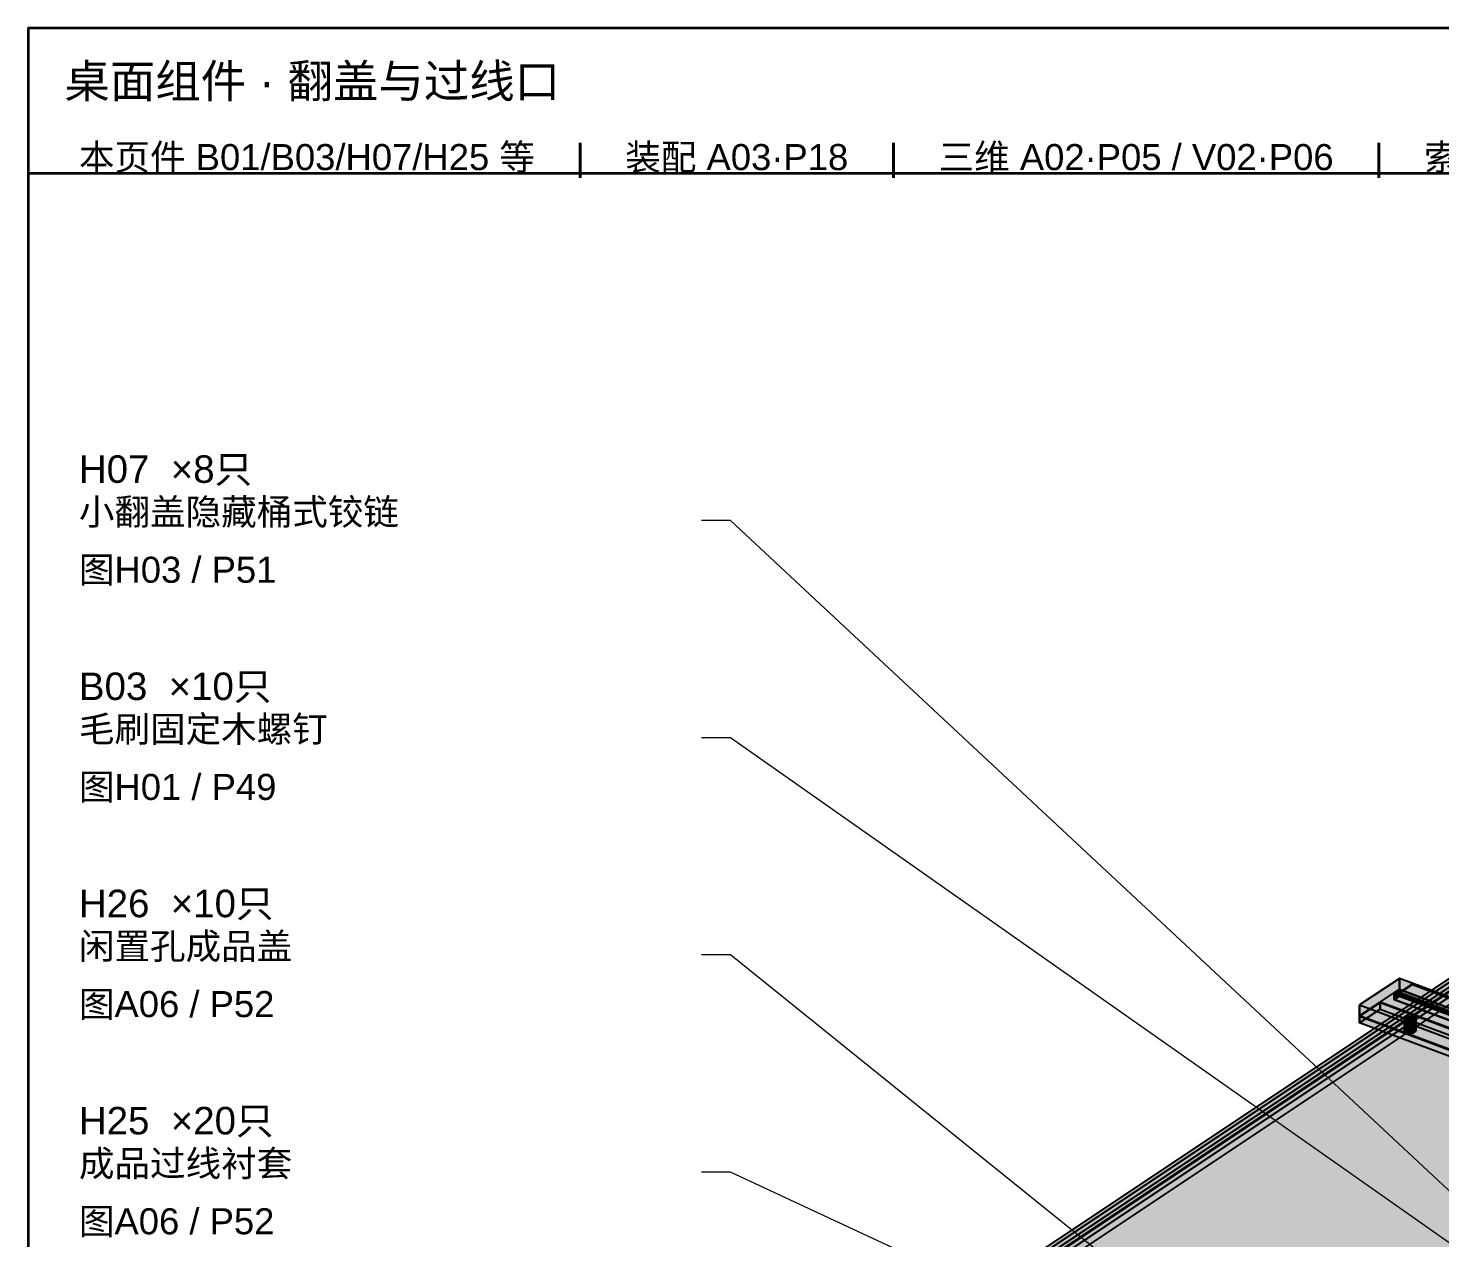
# Model space of a CAD drawing. Header units: millimetres. Extents: x 50 to 612415, y 2 to 4150.
# Drawn here: x 480050 to 481999, y 2479 to 4150 of the extents above; entities that cross this region are included whole.
import ezdxf

# ---------------------------------------------------------------- set-up
doc = ezdxf.new("R2010")
doc.units = ezdxf.units.MM
for name, color, linetype, lineweight in [('DIM', 7, 'Continuous', 13), ('FRAME', 7, 'Continuous', 35), ('HATCH', 8, 'Continuous', 9), ('NOTE', 7, 'Continuous', 18), ('OUTLINE', 7, 'Continuous', 25)]:
    doc.layers.add(name, color=color, linetype=linetype, lineweight=lineweight)
doc.styles.add('CN', font='Arial Unicode.ttf')

msp = doc.modelspace()

# ---------------------------------------------------------------- hatches: boundary and pattern name
at = {"layer": 'HATCH', "true_color": 0xccae87}
for points in [[(482234.913, 2986.051), (481124.709, 2245.916), (482300.386, 2729.218)], [(482234.913, 2980.573), (481124.709, 2240.437), (482300.386, 2723.739)], [(482300.386, 2723.739), (481124.709, 2240.437), (482234.913, 2980.573)], [(482234.913, 2973.725), (481124.709, 2233.589), (482300.386, 2716.891)], [(482300.386, 2716.891), (481124.709, 2233.589), (482234.913, 2973.725)], [(482237.443, 2970.037), (481127.24, 2229.901), (482300.386, 2714.152)], [(482300.386, 2714.152), (481127.24, 2229.901), (482237.443, 2970.037)], [(482238.076, 2969.115), (481127.872, 2228.979), (482300.386, 2713.467)], [(482300.386, 2713.467), (481127.872, 2228.979), (482238.076, 2969.115)], [(482241.239, 2964.505), (481131.035, 2224.369), (482300.386, 2710.043)], [(482300.386, 2710.043), (481131.035, 2224.369), (482241.239, 2964.505)], [(482300.386, 2704.565), (481136.096, 2216.993), (482246.299, 2957.128)], [(481943.603, 2837.566), (481888.567, 2800.875), (481951.953, 2783.827)], [(481943.603, 2837.566), (481957.161, 2785.369), (481959.225, 2785.38)], [(481943.603, 2837.566), (481959.225, 2785.38), (481961.225, 2785.124)], [(481943.603, 2837.566), (481955.173, 2785.091), (481957.161, 2785.369)], [(481943.603, 2837.566), (481961.225, 2785.124), (481963.024, 2784.618)], [(481943.603, 2837.566), (481953.397, 2784.565), (481955.173, 2785.091)], [(481943.603, 2837.566), (481963.024, 2784.618), (481964.499, 2783.896)], [(481943.603, 2837.566), (481951.953, 2783.827), (481953.397, 2784.565)], [(481943.603, 2837.566), (481964.499, 2783.896), (481965.551, 2783.008)], [(481943.603, 2837.566), (481965.551, 2783.008), (481966.107, 2782.014)], [(482320.629, 2696.181), (481943.603, 2837.566), (481966.107, 2782.014)], [(481951.953, 2768.761), (481888.567, 2785.81), (481943.603, 2822.5)], [(481959.225, 2770.314), (481957.161, 2770.303), (481943.603, 2822.5)], [(481961.225, 2770.058), (481959.225, 2770.314), (481943.603, 2822.5)], [(481957.161, 2770.303), (481955.173, 2770.025), (481943.603, 2822.5)], [(481963.024, 2769.552), (481961.225, 2770.058), (481943.603, 2822.5)], [(481955.173, 2770.025), (481953.397, 2769.499), (481943.603, 2822.5)], [(481964.499, 2768.83), (481963.024, 2769.552), (481943.603, 2822.5)], [(481953.397, 2769.499), (481951.953, 2768.761), (481943.603, 2822.5)], [(481965.551, 2767.942), (481964.499, 2768.83), (481943.603, 2822.5)], [(481966.107, 2766.948), (481965.551, 2767.942), (481943.603, 2822.5)], [(481966.107, 2766.948), (481943.603, 2822.5), (482320.629, 2681.115)], [(481917.034, 2804.787), (481888.567, 2785.81), (481951.953, 2768.761)], [(481951.953, 2768.076), (481888.567, 2785.125), (481917.034, 2804.103)], [(481888.567, 2785.125), (482294.06, 2662.718), (481917.034, 2804.103)], [(481950.941, 2782.927), (481951.953, 2783.827), (481888.567, 2800.875)], [(481950.428, 2781.928), (481950.941, 2782.927), (481888.567, 2800.875)], [(481950.451, 2780.896), (481950.428, 2781.928), (481888.567, 2800.875)], [(481951.007, 2779.902), (481950.451, 2780.896), (481888.567, 2800.875)], [(481888.567, 2800.875), (481952.059, 2779.013), (481951.007, 2779.902)], [(481888.567, 2800.875), (481953.535, 2778.292), (481952.059, 2779.013)], [(481888.567, 2800.875), (482201.515, 2685.961), (481953.535, 2778.292)], [(481888.567, 2800.875), (482202.566, 2685.073), (482201.515, 2685.961)], [(481888.567, 2800.875), (482204.042, 2684.351), (482202.566, 2685.073)], [(481888.567, 2800.875), (482265.593, 2659.49), (482204.042, 2684.351)], [(481917.034, 2795.2), (482294.06, 2653.815), (481888.567, 2776.222)], [(481917.034, 2804.787), (481957.161, 2770.303), (481959.225, 2770.314)], [(481917.034, 2804.787), (481959.225, 2770.314), (481961.225, 2770.058)], [(481917.034, 2804.787), (481955.173, 2770.025), (481957.161, 2770.303)], [(481917.034, 2804.787), (481961.225, 2770.058), (481963.024, 2769.552)], [(481917.034, 2804.787), (481953.397, 2769.499), (481955.173, 2770.025)], [(481917.034, 2804.787), (481963.024, 2769.552), (481964.499, 2768.83)], [(481917.034, 2804.787), (481951.953, 2768.761), (481953.397, 2769.499)], [(482294.06, 2663.403), (481917.034, 2804.787), (481964.499, 2768.83)], [(481959.225, 2769.629), (481957.161, 2769.618), (481917.034, 2804.103)], [(481961.225, 2769.373), (481959.225, 2769.629), (481917.034, 2804.103)], [(481957.161, 2769.618), (481955.173, 2769.34), (481917.034, 2804.103)], [(481963.024, 2768.867), (481961.225, 2769.373), (481917.034, 2804.103)], [(481955.173, 2769.34), (481953.397, 2768.814), (481917.034, 2804.103)], [(481964.499, 2768.145), (481963.024, 2768.867), (481917.034, 2804.103)], [(481953.397, 2768.814), (481951.953, 2768.076), (481917.034, 2804.103)], [(481964.499, 2768.145), (481917.034, 2804.103), (482294.06, 2662.718)], [(481888.567, 2785.81), (481951.953, 2768.761), (481950.941, 2767.862)], [(481950.941, 2767.862), (481951.953, 2768.761), (481888.567, 2785.81)], [(481950.428, 2766.862), (481950.941, 2767.862), (481888.567, 2785.81)], [(481888.567, 2785.81), (481950.941, 2767.862), (481950.428, 2766.862)], [(481888.567, 2785.81), (481950.428, 2766.862), (481950.451, 2765.83)], [(481950.451, 2765.83), (481950.428, 2766.862), (481888.567, 2785.81)], [(481951.007, 2764.836), (481950.451, 2765.83), (481888.567, 2785.81)], [(481888.567, 2785.81), (481950.451, 2765.83), (481951.007, 2764.836)], [(481888.567, 2785.81), (481952.059, 2763.948), (481951.007, 2764.836)], [(481951.007, 2764.836), (481952.059, 2763.948), (481888.567, 2785.81)], [(481888.567, 2785.81), (481953.535, 2763.226), (481952.059, 2763.948)], [(481952.059, 2763.948), (481953.535, 2763.226), (481888.567, 2785.81)], [(481888.567, 2785.81), (482201.515, 2670.896), (481953.535, 2763.226)], [(481953.535, 2763.226), (482201.515, 2670.896), (481888.567, 2785.81)], [(481888.567, 2785.81), (482202.566, 2670.007), (482201.515, 2670.896)], [(482201.515, 2670.896), (482202.566, 2670.007), (481888.567, 2785.81)], [(481888.567, 2785.81), (482204.042, 2669.286), (482202.566, 2670.007)], [(482202.566, 2670.007), (482204.042, 2669.286), (481888.567, 2785.81)], [(481888.567, 2785.81), (482265.593, 2644.425), (482204.042, 2669.286)], [(482204.042, 2669.286), (482265.593, 2644.425), (481888.567, 2785.81)], [(481888.567, 2785.125), (481951.953, 2768.076), (481950.941, 2767.177)], [(481888.567, 2785.125), (481950.941, 2767.177), (481950.428, 2766.177)], [(481888.567, 2785.125), (481950.428, 2766.177), (481950.451, 2765.145)], [(481888.567, 2785.125), (481950.451, 2765.145), (481951.007, 2764.151)], [(481951.007, 2764.151), (481952.059, 2763.263), (481888.567, 2785.125)], [(481952.059, 2763.263), (481953.535, 2762.541), (481888.567, 2785.125)], [(481953.535, 2762.541), (482201.515, 2670.211), (481888.567, 2785.125)], [(482201.515, 2670.211), (482202.566, 2669.323), (481888.567, 2785.125)], [(482202.566, 2669.323), (482204.042, 2668.601), (481888.567, 2785.125)], [(482204.042, 2668.601), (482265.593, 2643.74), (481888.567, 2785.125)], [(481888.567, 2785.125), (482265.593, 2643.74), (482294.06, 2662.718)], [(482294.06, 2653.815), (482265.593, 2634.837), (481888.567, 2776.222)], [(482201.448, 2688.987), (481955.334, 2777.785), (481953.535, 2778.292)], [(482200.936, 2687.987), (482201.448, 2688.987), (481953.535, 2778.292)], [(482200.959, 2686.955), (482200.936, 2687.987), (481953.535, 2778.292)], [(482201.515, 2685.961), (482200.959, 2686.955), (481953.535, 2778.292)], [(482201.448, 2688.987), (481957.333, 2777.529), (481955.334, 2777.785)], [(482201.448, 2688.987), (481959.397, 2777.541), (481957.333, 2777.529)], [(482201.448, 2688.987), (481961.385, 2777.819), (481959.397, 2777.541)], [(482201.448, 2688.987), (481963.162, 2778.345), (481961.385, 2777.819)], [(482201.448, 2688.987), (481964.605, 2779.082), (481963.162, 2778.345)], [(482294.06, 2663.403), (481964.499, 2768.83), (481965.551, 2767.942)], [(481965.551, 2767.257), (481964.499, 2768.145), (482294.06, 2662.718)], [(481965.617, 2779.982), (481964.605, 2779.082), (482213.531, 2690.677)], [(481964.605, 2779.082), (482207.668, 2691.428), (482209.732, 2691.44)], [(481964.605, 2779.082), (482209.732, 2691.44), (482211.732, 2691.184)], [(481964.605, 2779.082), (482205.68, 2691.15), (482207.668, 2691.428)], [(481964.605, 2779.082), (482211.732, 2691.184), (482213.531, 2690.677)], [(481964.605, 2779.082), (482203.904, 2690.624), (482205.68, 2691.15)], [(481964.605, 2779.082), (482202.461, 2689.887), (482203.904, 2690.624)], [(482201.448, 2688.987), (482202.461, 2689.887), (481964.605, 2779.082)], [(482320.629, 2696.181), (481966.13, 2780.982), (481965.617, 2779.982)], [(482320.629, 2696.181), (481965.617, 2779.982), (482213.531, 2690.677)], [(482320.629, 2696.181), (481966.107, 2782.014), (481966.13, 2780.982)], [(481953.535, 2763.226), (481955.334, 2762.72), (482201.448, 2673.921)], [(482201.448, 2673.921), (481955.334, 2762.72), (481953.535, 2763.226)], [(482200.936, 2672.922), (482201.448, 2673.921), (481953.535, 2763.226)], [(481953.535, 2763.226), (482201.448, 2673.921), (482200.936, 2672.922)], [(481953.535, 2763.226), (482200.936, 2672.922), (482200.959, 2671.89)], [(482200.959, 2671.89), (482200.936, 2672.922), (481953.535, 2763.226)], [(482201.515, 2670.896), (482200.959, 2671.89), (481953.535, 2763.226)], [(481953.535, 2763.226), (482200.959, 2671.89), (482201.515, 2670.896)], [(481953.535, 2762.541), (481955.334, 2762.035), (482201.448, 2673.237)], [(481953.535, 2762.541), (482201.448, 2673.237), (482200.936, 2672.237)], [(481953.535, 2762.541), (482200.936, 2672.237), (482200.959, 2671.205)], [(481953.535, 2762.541), (482200.959, 2671.205), (482201.515, 2670.211)], [(482201.448, 2673.921), (481957.333, 2762.464), (481955.334, 2762.72)], [(481955.334, 2762.72), (481957.333, 2762.464), (482201.448, 2673.921)], [(481955.334, 2762.035), (481957.333, 2761.779), (482201.448, 2673.237)], [(482201.448, 2673.921), (481959.397, 2762.475), (481957.333, 2762.464)], [(481957.333, 2762.464), (481959.397, 2762.475), (482201.448, 2673.921)], [(481957.333, 2761.779), (481959.397, 2761.79), (482201.448, 2673.237)], [(482201.448, 2673.921), (481961.385, 2762.753), (481959.397, 2762.475)], [(481959.397, 2762.475), (481961.385, 2762.753), (482201.448, 2673.921)], [(481959.397, 2761.79), (481961.385, 2762.068), (482201.448, 2673.237)], [(481961.385, 2762.753), (481963.162, 2763.279), (482201.448, 2673.921)], [(482201.448, 2673.921), (481963.162, 2763.279), (481961.385, 2762.753)], [(481961.385, 2762.068), (481963.162, 2762.594), (482201.448, 2673.237)], [(482201.448, 2673.921), (481964.605, 2764.017), (481963.162, 2763.279)], [(481963.162, 2763.279), (481964.605, 2764.017), (482201.448, 2673.921)], [(481963.162, 2762.594), (481964.605, 2763.332), (482201.448, 2673.237)], [(481965.617, 2764.916), (481964.605, 2764.017), (482213.531, 2675.612)], [(482213.531, 2675.612), (481964.605, 2764.017), (481965.617, 2764.916)], [(482213.531, 2674.927), (481964.605, 2763.332), (481965.617, 2764.231)], [(481964.605, 2764.017), (482207.668, 2676.363), (482209.732, 2676.374)], [(482209.732, 2676.374), (482207.668, 2676.363), (481964.605, 2764.017)], [(482211.732, 2676.118), (482209.732, 2676.374), (481964.605, 2764.017)], [(481964.605, 2764.017), (482209.732, 2676.374), (482211.732, 2676.118)], [(481964.605, 2764.017), (482205.68, 2676.085), (482207.668, 2676.363)], [(482207.668, 2676.363), (482205.68, 2676.085), (481964.605, 2764.017)], [(482213.531, 2675.612), (482211.732, 2676.118), (481964.605, 2764.017)], [(481964.605, 2764.017), (482211.732, 2676.118), (482213.531, 2675.612)], [(481964.605, 2764.017), (482203.904, 2675.559), (482205.68, 2676.085)], [(482205.68, 2676.085), (482203.904, 2675.559), (481964.605, 2764.017)], [(481964.605, 2764.017), (482202.461, 2674.821), (482203.904, 2675.559)], [(482203.904, 2675.559), (482202.461, 2674.821), (481964.605, 2764.017)], [(482201.448, 2673.921), (482202.461, 2674.821), (481964.605, 2764.017)], [(481964.605, 2764.017), (482202.461, 2674.821), (482201.448, 2673.921)], [(482209.732, 2675.689), (482207.668, 2675.678), (481964.605, 2763.332)], [(482211.732, 2675.433), (482209.732, 2675.689), (481964.605, 2763.332)], [(482207.668, 2675.678), (482205.68, 2675.4), (481964.605, 2763.332)], [(482213.531, 2674.927), (482211.732, 2675.433), (481964.605, 2763.332)], [(482205.68, 2675.4), (482203.904, 2674.874), (481964.605, 2763.332)], [(482203.904, 2674.874), (482202.461, 2674.136), (481964.605, 2763.332)], [(481964.605, 2763.332), (482202.461, 2674.136), (482201.448, 2673.237)], [(482294.06, 2663.403), (481965.551, 2767.942), (481966.107, 2766.948)], [(481966.107, 2766.263), (481965.551, 2767.257), (482294.06, 2662.718)], [(481965.617, 2764.916), (481966.13, 2765.916), (482320.629, 2681.115)], [(482294.06, 2663.403), (481966.13, 2765.916), (481965.617, 2764.916)], [(481965.617, 2764.231), (481966.13, 2765.231), (482294.06, 2662.718)], [(482213.531, 2675.612), (481965.617, 2764.916), (482320.629, 2681.115)], [(482294.06, 2663.403), (481965.617, 2764.916), (482213.531, 2675.612)], [(482213.531, 2674.927), (481965.617, 2764.231), (482294.06, 2662.718)], [(481966.13, 2765.916), (481966.107, 2766.948), (482320.629, 2681.115)], [(482294.06, 2663.403), (481966.107, 2766.948), (481966.13, 2765.916)], [(481966.13, 2765.231), (481966.107, 2766.263), (482294.06, 2662.718)], [(482298.969, 2727.959), (482300.386, 2729.218), (481124.709, 2245.916)], [(482298.969, 2727.959), (481124.709, 2245.916), (482046.716, 2478.394)], [(482298.969, 2722.48), (482300.386, 2723.739), (481124.709, 2240.437)], [(481124.709, 2240.437), (482300.386, 2723.739), (482298.969, 2722.48)], [(482298.969, 2722.48), (481124.709, 2240.437), (482046.716, 2472.916)], [(482046.716, 2472.916), (481124.709, 2240.437), (482298.969, 2722.48)], [(482298.969, 2715.632), (482300.386, 2716.891), (481124.709, 2233.589)], [(481124.709, 2233.589), (482300.386, 2716.891), (482298.969, 2715.632)], [(482298.969, 2715.632), (481124.709, 2233.589), (482046.716, 2466.068)], [(482046.716, 2466.068), (481124.709, 2233.589), (482298.969, 2715.632)], [(482298.969, 2712.893), (482300.386, 2714.152), (481127.24, 2229.901)], [(481127.24, 2229.901), (482300.386, 2714.152), (482298.969, 2712.893)], [(482046.716, 2463.329), (481127.24, 2229.901), (482298.969, 2712.893)], [(482298.969, 2712.893), (481127.24, 2229.901), (482010.658, 2439.29)], [(482298.969, 2712.208), (482300.386, 2713.467), (481127.872, 2228.979)], [(481127.872, 2228.979), (482300.386, 2713.467), (482298.969, 2712.208)], [(482298.969, 2712.208), (481127.872, 2228.979), (482010.658, 2438.605)], [(482010.658, 2438.605), (481127.872, 2228.979), (482298.969, 2712.208)], [(482298.969, 2708.784), (482300.386, 2710.043), (481131.035, 2224.369)], [(481131.035, 2224.369), (482300.386, 2710.043), (482298.969, 2708.784)], [(482298.969, 2708.784), (481131.035, 2224.369), (482010.658, 2435.181)], [(482010.658, 2435.181), (481131.035, 2224.369), (482298.969, 2708.784)], [(481136.096, 2216.993), (482300.386, 2704.565), (482298.969, 2703.306)], [(482010.658, 2429.703), (481136.096, 2216.993), (482298.969, 2703.306)]]:
    msp.add_hatch(color=43, dxfattribs=at).paths.add_polyline_path(points)
at = {"layer": 'HATCH', "true_color": 0xbda27d}
for points in [[(481124.709, 2240.437), (482234.913, 2980.573), (482234.913, 2986.051), (481124.709, 2245.916)], [(481124.709, 2233.589), (482234.913, 2973.725), (482234.913, 2980.573), (481124.709, 2240.437)], [(481888.567, 2785.81), (481943.603, 2822.5), (481943.603, 2837.566), (481888.567, 2800.875)], [(481888.567, 2785.125), (481917.034, 2804.103), (481917.034, 2804.787), (481888.567, 2785.81)], [(481888.567, 2776.222), (481917.034, 2795.2), (481917.034, 2804.103), (481888.567, 2785.125)]]:
    msp.add_hatch(color=33, dxfattribs=at).paths.add_polyline_path(points)
at = {"layer": 'HATCH', "true_color": 0xcbad86}
for points in [[(481127.24, 2229.901), (482237.443, 2970.037), (482234.913, 2973.725), (481124.709, 2233.589)], [(481127.872, 2228.979), (482238.076, 2969.115), (482237.443, 2970.037), (481127.24, 2229.901)], [(481131.035, 2224.369), (482241.239, 2964.505), (482238.076, 2969.115), (481127.872, 2228.979)], [(481136.096, 2216.993), (482246.299, 2957.128), (482241.239, 2964.505), (481131.035, 2224.369)]]:
    msp.add_hatch(color=43, dxfattribs=at).paths.add_polyline_path(points)
at = {"layer": 'HATCH', "true_color": 0xc0a47f}
for points in [[(481943.603, 2822.5), (482320.629, 2681.115), (482320.629, 2696.181), (481943.603, 2837.566)], [(482265.593, 2644.425), (481888.567, 2785.81), (481888.567, 2800.875), (482265.593, 2659.49)], [(481917.034, 2804.103), (482294.06, 2662.718), (482294.06, 2663.403), (481917.034, 2804.787)], [(481917.034, 2795.2), (482294.06, 2653.815), (482294.06, 2662.718), (481917.034, 2804.103)], [(482265.593, 2643.74), (481888.567, 2785.125), (481888.567, 2785.81), (482265.593, 2644.425)], [(482265.593, 2634.837), (481888.567, 2776.222), (481888.567, 2785.125), (482265.593, 2643.74)]]:
    msp.add_hatch(color=33, dxfattribs=at).paths.add_polyline_path(points)
at = {"layer": 'HATCH', "true_color": 0xaaafb2}
for points in [[(481961.632, 2829.041), (481943.603, 2817.022), (481943.603, 2817.98), (481961.632, 2830)], [(481943.603, 2812.913), (481936.486, 2808.168), (481936.486, 2817.345), (481943.603, 2822.089)]]:
    msp.add_hatch(color=253, dxfattribs=at).paths.add_polyline_path(points)
at = {"layer": 'HATCH', "true_color": 0xb7bcc0}
for points in [[(481961.632, 2830), (481943.603, 2817.98), (482320.629, 2676.596)], [(482320.629, 2675.637), (481943.603, 2817.022), (481961.632, 2829.041)], [(481961.632, 2830), (482320.629, 2676.596), (482338.658, 2688.615)], [(482338.658, 2687.656), (482320.629, 2675.637), (481961.632, 2829.041)], [(481943.603, 2822.089), (481936.486, 2817.345), (482313.513, 2675.96)], [(482313.513, 2666.784), (481936.486, 2808.168), (481943.603, 2812.913)], [(481943.603, 2822.089), (482313.513, 2675.96), (482320.629, 2680.704)], [(482320.629, 2671.528), (482313.513, 2666.784), (481943.603, 2812.913)]]:
    msp.add_hatch(color=9, dxfattribs=at).paths.add_polyline_path(points)
at = {"layer": 'HATCH', "true_color": 0xacb1b5}
for points in [[(482338.658, 2687.656), (481961.632, 2829.041), (481961.632, 2830), (482338.658, 2688.615)], [(481936.486, 2808.168), (482313.513, 2666.784), (482313.513, 2675.96), (481936.486, 2817.345)], [(482320.629, 2671.528), (481943.603, 2812.913), (481943.603, 2822.089), (482320.629, 2680.704)], [(481943.603, 2817.022), (482320.629, 2675.637), (482320.629, 2676.596), (481943.603, 2817.98)]]:
    msp.add_hatch(color=253, dxfattribs=at).paths.add_polyline_path(points)
at = {"layer": 'HATCH', "true_color": 0xb99e7a}
for points in [[(481950.941, 2767.862), (481950.428, 2766.862), (481950.428, 2781.928), (481950.941, 2782.927)], [(481950.451, 2765.83), (481951.007, 2764.836), (481951.007, 2779.902), (481950.451, 2780.896)], [(481966.107, 2766.948), (481965.551, 2767.942), (481965.551, 2783.008), (481966.107, 2782.014)], [(481965.617, 2764.916), (481966.13, 2765.916), (481966.13, 2780.982), (481965.617, 2779.982)], [(481950.941, 2767.177), (481950.428, 2766.177), (481950.428, 2766.862), (481950.941, 2767.862)], [(481950.451, 2765.145), (481951.007, 2764.151), (481951.007, 2764.836), (481950.451, 2765.83)], [(481966.107, 2766.263), (481965.551, 2767.257), (481965.551, 2767.942), (481966.107, 2766.948)], [(481965.617, 2764.231), (481966.13, 2765.231), (481966.13, 2765.916), (481965.617, 2764.916)]]:
    msp.add_hatch(color=33, dxfattribs=at).paths.add_polyline_path(points)
at = {"layer": 'HATCH', "true_color": 0xb69b78}
for points in [[(481950.428, 2766.862), (481950.451, 2765.83), (481950.451, 2780.896), (481950.428, 2781.928)], [(481966.13, 2765.916), (481966.107, 2766.948), (481966.107, 2782.014), (481966.13, 2780.982)], [(481950.428, 2766.177), (481950.451, 2765.145), (481950.451, 2765.83), (481950.428, 2766.862)], [(481966.13, 2765.231), (481966.107, 2766.263), (481966.107, 2766.948), (481966.13, 2765.916)]]:
    msp.add_hatch(color=33, dxfattribs=at).paths.add_polyline_path(points)
at = {"layer": 'HATCH', "true_color": 0xbca07c}
for points in [[(481951.953, 2768.761), (481950.941, 2767.862), (481950.941, 2782.927), (481951.953, 2783.827)], [(481951.953, 2768.076), (481950.941, 2767.177), (481950.941, 2767.862), (481951.953, 2768.761)], [(481964.605, 2764.017), (481965.617, 2764.916), (481965.617, 2779.982), (481964.605, 2779.082)], [(481964.605, 2763.332), (481965.617, 2764.231), (481965.617, 2764.916), (481964.605, 2764.017)]]:
    msp.add_hatch(color=33, dxfattribs=at).paths.add_polyline_path(points)
at = {"layer": 'HATCH', "true_color": 0xbca17d}
for points in [[(481951.007, 2764.836), (481952.059, 2763.948), (481952.059, 2779.013), (481951.007, 2779.902)], [(481965.551, 2767.942), (481964.499, 2768.83), (481964.499, 2783.896), (481965.551, 2783.008)], [(481965.551, 2767.257), (481964.499, 2768.145), (481964.499, 2768.83), (481965.551, 2767.942)], [(481951.007, 2764.151), (481952.059, 2763.263), (481952.059, 2763.948), (481951.007, 2764.836)]]:
    msp.add_hatch(color=33, dxfattribs=at).paths.add_polyline_path(points)
at = {"layer": 'HATCH', "true_color": 0xbea37e}
for points in [[(481953.397, 2769.499), (481951.953, 2768.761), (481951.953, 2783.827), (481953.397, 2784.565)], [(481953.397, 2768.814), (481951.953, 2768.076), (481951.953, 2768.761), (481953.397, 2769.499)], [(481963.162, 2763.279), (481964.605, 2764.017), (481964.605, 2779.082), (481963.162, 2778.345)], [(481963.162, 2762.594), (481964.605, 2763.332), (481964.605, 2764.017), (481963.162, 2763.279)]]:
    msp.add_hatch(color=33, dxfattribs=at).paths.add_polyline_path(points)
at = {"layer": 'HATCH', "true_color": 0xbfa37e}
for points in [[(481952.059, 2763.948), (481953.535, 2763.226), (481953.535, 2778.292), (481952.059, 2779.013)], [(481964.499, 2768.83), (481963.024, 2769.552), (481963.024, 2784.618), (481964.499, 2783.896)], [(481964.499, 2768.145), (481963.024, 2768.867), (481963.024, 2769.552), (481964.499, 2768.83)], [(481952.059, 2763.263), (481953.535, 2762.541), (481953.535, 2763.226), (481952.059, 2763.948)]]:
    msp.add_hatch(color=33, dxfattribs=at).paths.add_polyline_path(points)
at = {"layer": 'HATCH', "true_color": 0xc0a480}
for points in [[(481955.173, 2770.025), (481953.397, 2769.499), (481953.397, 2784.565), (481955.173, 2785.091)], [(481955.173, 2769.34), (481953.397, 2768.814), (481953.397, 2769.499), (481955.173, 2770.025)], [(481961.385, 2762.753), (481963.162, 2763.279), (481963.162, 2778.345), (481961.385, 2777.819)], [(481961.385, 2762.068), (481963.162, 2762.594), (481963.162, 2763.279), (481961.385, 2762.753)]]:
    msp.add_hatch(color=33, dxfattribs=at).paths.add_polyline_path(points)
at = {"layer": 'HATCH', "true_color": 0xc1a580}
for points in [[(481953.535, 2763.226), (481955.334, 2762.72), (481955.334, 2777.785), (481953.535, 2778.292)], [(481963.024, 2769.552), (481961.225, 2770.058), (481961.225, 2785.124), (481963.024, 2784.618)], [(481963.024, 2768.867), (481961.225, 2769.373), (481961.225, 2770.058), (481963.024, 2769.552)], [(481953.535, 2762.541), (481955.334, 2762.035), (481955.334, 2762.72), (481953.535, 2763.226)]]:
    msp.add_hatch(color=33, dxfattribs=at).paths.add_polyline_path(points)
at = {"layer": 'HATCH', "true_color": 0xc2a680}
for points in [[(481957.161, 2770.303), (481955.173, 2770.025), (481955.173, 2785.091), (481957.161, 2785.369)], [(481957.161, 2769.618), (481955.173, 2769.34), (481955.173, 2770.025), (481957.161, 2770.303)], [(481955.334, 2762.72), (481957.333, 2762.464), (481957.333, 2777.529), (481955.334, 2777.785)], [(481961.225, 2770.058), (481959.225, 2770.314), (481959.225, 2785.38), (481961.225, 2785.124)], [(481961.225, 2769.373), (481959.225, 2769.629), (481959.225, 2770.314), (481961.225, 2770.058)], [(481959.397, 2762.475), (481961.385, 2762.753), (481961.385, 2777.819), (481959.397, 2777.541)], [(481955.334, 2762.035), (481957.333, 2761.779), (481957.333, 2762.464), (481955.334, 2762.72)], [(481959.397, 2761.79), (481961.385, 2762.068), (481961.385, 2762.753), (481959.397, 2762.475)]]:
    msp.add_hatch(color=43, dxfattribs=at).paths.add_polyline_path(points)
at = {"layer": 'HATCH', "true_color": 0xc2a681}
for points in [[(481959.225, 2770.314), (481957.161, 2770.303), (481957.161, 2785.369), (481959.225, 2785.38)], [(481959.225, 2769.629), (481957.161, 2769.618), (481957.161, 2770.303), (481959.225, 2770.314)], [(481957.333, 2762.464), (481959.397, 2762.475), (481959.397, 2777.541), (481957.333, 2777.529)], [(481957.333, 2761.779), (481959.397, 2761.79), (481959.397, 2762.475), (481957.333, 2762.464)]]:
    msp.add_hatch(color=43, dxfattribs=at).paths.add_polyline_path(points)

# ---------------------------------------------------------------- linework, layer by layer
at = {"layer": 'DIM'}
for points in [[(482017.3, 2539.4), (481020, 3470), (480980, 3470)], [(482058.735, 2439.505), (481020, 3170), (480980, 3170)], [(481645.018, 2365.805), (481020, 2870), (480980, 2870)], [(481645.018, 2278.287), (481020, 2570), (480980, 2570)]]:
    msp.add_lwpolyline(points, dxfattribs=at)
at = {"layer": 'FRAME'}
msp.add_line((480050, 3950), (485890, 3950), dxfattribs=at)
msp.add_lwpolyline([(480050, 50), (485890, 50), (485890, 4150), (480050, 4150)], close=True, dxfattribs=at)
at = {"layer": 'OUTLINE', "color": 139, "true_color": 0x42544a}
for p, q in [((482234.913, 2986.051), (481124.709, 2245.916)), ((482234.913, 2986.051), (481124.709, 2245.916)), ((482234.913, 2980.573), (481124.709, 2240.437)), ((481124.709, 2240.437), (482234.913, 2980.573)), ((482234.913, 2980.573), (481124.709, 2240.437)), ((481124.709, 2240.437), (482234.913, 2980.573)), ((482234.913, 2973.725), (481124.709, 2233.589)), ((481124.709, 2233.589), (482234.913, 2973.725)), ((482234.913, 2973.725), (481124.709, 2233.589)), ((481124.709, 2233.589), (482234.913, 2973.725)), ((482237.443, 2970.037), (481127.24, 2229.901)), ((481127.24, 2229.901), (482237.443, 2970.037)), ((481127.24, 2229.901), (482237.443, 2970.037)), ((482237.443, 2970.037), (481127.24, 2229.901)), ((482238.076, 2969.115), (481127.872, 2228.979)), ((481127.872, 2228.979), (482238.076, 2969.115)), ((481127.872, 2228.979), (482238.076, 2969.115)), ((482238.076, 2969.115), (481127.872, 2228.979)), ((482241.239, 2964.505), (481131.035, 2224.369)), ((481131.035, 2224.369), (482241.239, 2964.505)), ((481131.035, 2224.369), (482241.239, 2964.505)), ((482241.239, 2964.505), (481131.035, 2224.369)), ((481136.096, 2216.993), (482246.299, 2957.128)), ((481136.096, 2216.993), (482246.299, 2957.128)), ((481943.603, 2837.566), (481888.567, 2800.875)), ((481943.603, 2837.566), (481888.567, 2800.875)), ((481943.603, 2822.5), (481943.603, 2837.566)), ((482320.629, 2696.181), (481943.603, 2837.566)), ((482320.629, 2696.181), (481943.603, 2837.566)), ((481943.603, 2837.566), (481943.603, 2822.5)), ((481943.603, 2817.98), (481961.632, 2830)), ((481961.632, 2830), (481943.603, 2817.98)), ((481961.632, 2829.041), (481943.603, 2817.022)), ((481943.603, 2817.022), (481961.632, 2829.041)), ((481961.632, 2830), (481961.632, 2829.041)), ((481961.632, 2829.041), (481961.632, 2830)), ((481961.632, 2830), (482338.658, 2688.615)), ((482338.658, 2688.615), (481961.632, 2830)), ((482338.658, 2687.656), (481961.632, 2829.041)), ((481961.632, 2829.041), (482338.658, 2687.656)), ((481888.567, 2785.81), (481943.603, 2822.5)), ((481888.567, 2785.81), (481943.603, 2822.5)), ((481936.486, 2817.345), (481943.603, 2822.089)), ((481943.603, 2822.089), (481936.486, 2817.345)), ((481936.486, 2808.168), (481936.486, 2817.345)), ((481936.486, 2817.345), (482313.513, 2675.96)), ((482313.513, 2675.96), (481936.486, 2817.345)), ((481936.486, 2817.345), (481936.486, 2808.168)), ((481943.603, 2812.913), (481936.486, 2808.168)), ((481936.486, 2808.168), (481943.603, 2812.913)), ((482313.513, 2666.784), (481936.486, 2808.168)), ((481936.486, 2808.168), (482313.513, 2666.784)), ((481943.603, 2822.5), (482320.629, 2681.115)), ((481943.603, 2822.5), (482320.629, 2681.115)), ((481943.603, 2822.089), (481943.603, 2812.913)), ((481943.603, 2812.913), (481943.603, 2822.089)), ((481943.603, 2822.089), (482320.629, 2680.704)), ((482320.629, 2680.704), (481943.603, 2822.089)), ((481943.603, 2817.022), (481943.603, 2817.98)), ((481943.603, 2817.98), (482320.629, 2676.596)), ((482320.629, 2676.596), (481943.603, 2817.98)), ((481943.603, 2817.98), (481943.603, 2817.022)), ((482320.629, 2675.637), (481943.603, 2817.022)), ((481943.603, 2817.022), (482320.629, 2675.637)), ((482320.629, 2671.528), (481943.603, 2812.913)), ((481943.603, 2812.913), (482320.629, 2671.528)), ((481917.034, 2804.787), (481888.567, 2785.81)), ((481917.034, 2804.787), (481888.567, 2785.81)), ((481917.034, 2804.103), (481888.567, 2785.125)), ((481888.567, 2785.125), (481917.034, 2804.103)), ((481888.567, 2785.125), (481917.034, 2804.103)), ((481917.034, 2804.103), (481888.567, 2785.125)), ((481888.567, 2800.875), (481888.567, 2785.81)), ((481888.567, 2785.81), (481888.567, 2800.875)), ((481888.567, 2800.875), (482265.593, 2659.49)), ((481888.567, 2800.875), (482265.593, 2659.49)), ((481888.567, 2776.222), (481917.034, 2795.2)), ((481888.567, 2776.222), (481917.034, 2795.2)), ((481917.034, 2804.103), (481917.034, 2804.787)), ((482294.06, 2663.403), (481917.034, 2804.787)), ((482294.06, 2663.403), (481917.034, 2804.787)), ((481917.034, 2804.787), (481917.034, 2804.103)), ((481917.034, 2795.2), (481917.034, 2804.103)), ((482294.06, 2662.718), (481917.034, 2804.103)), ((481917.034, 2804.103), (482294.06, 2662.718)), ((482294.06, 2662.718), (481917.034, 2804.103)), ((481917.034, 2804.103), (481917.034, 2795.2)), ((481917.034, 2804.103), (482294.06, 2662.718)), ((481917.034, 2795.2), (482294.06, 2653.815)), ((481917.034, 2795.2), (482294.06, 2653.815)), ((481888.567, 2785.81), (481888.567, 2785.125)), ((481888.567, 2785.125), (481888.567, 2785.81)), ((481888.567, 2785.81), (482265.593, 2644.425)), ((482265.593, 2644.425), (481888.567, 2785.81)), ((481888.567, 2785.81), (482265.593, 2644.425)), ((482265.593, 2644.425), (481888.567, 2785.81)), ((481888.567, 2785.125), (481888.567, 2776.222)), ((481888.567, 2776.222), (481888.567, 2785.125)), ((481888.567, 2785.125), (482265.593, 2643.74)), ((482265.593, 2643.74), (481888.567, 2785.125)), ((482265.593, 2643.74), (481888.567, 2785.125)), ((481888.567, 2785.125), (482265.593, 2643.74)), ((482265.593, 2634.837), (481888.567, 2776.222)), ((482265.593, 2634.837), (481888.567, 2776.222)), ((481950.428, 2781.928), (481950.941, 2782.927)), ((481950.428, 2781.928), (481950.941, 2782.927)), ((481950.451, 2780.896), (481950.428, 2781.928)), ((481950.428, 2766.862), (481950.428, 2781.928)), ((481950.451, 2780.896), (481950.428, 2781.928)), ((481950.428, 2781.928), (481950.428, 2766.862)), ((481951.007, 2779.902), (481950.451, 2780.896)), ((481950.451, 2765.83), (481950.451, 2780.896)), ((481951.007, 2779.902), (481950.451, 2780.896)), ((481950.451, 2780.896), (481950.451, 2765.83)), ((481950.941, 2782.927), (481951.953, 2783.827)), ((481950.941, 2782.927), (481951.953, 2783.827)), ((481950.941, 2767.862), (481950.941, 2782.927)), ((481950.941, 2782.927), (481950.941, 2767.862)), ((481951.953, 2768.761), (481950.941, 2767.862)), ((481950.941, 2767.862), (481951.953, 2768.761)), ((481950.941, 2767.862), (481951.953, 2768.761)), ((481951.953, 2768.761), (481950.941, 2767.862)), ((481952.059, 2779.013), (481951.007, 2779.902)), ((481951.007, 2764.836), (481951.007, 2779.902)), ((481952.059, 2779.013), (481951.007, 2779.902)), ((481951.007, 2779.902), (481951.007, 2764.836)), ((481951.953, 2783.827), (481953.397, 2784.565)), ((481951.953, 2783.827), (481953.397, 2784.565)), ((481951.953, 2768.761), (481951.953, 2783.827)), ((481951.953, 2783.827), (481951.953, 2768.761)), ((481953.397, 2769.499), (481951.953, 2768.761)), ((481951.953, 2768.761), (481953.397, 2769.499)), ((481951.953, 2768.761), (481953.397, 2769.499)), ((481953.397, 2769.499), (481951.953, 2768.761)), ((481953.397, 2768.814), (481951.953, 2768.076)), ((481953.397, 2768.814), (481951.953, 2768.076)), ((481951.953, 2768.076), (481951.953, 2768.761)), ((481951.953, 2768.761), (481951.953, 2768.076)), ((481953.535, 2778.292), (481952.059, 2779.013)), ((481952.059, 2763.948), (481952.059, 2779.013)), ((481953.535, 2778.292), (481952.059, 2779.013)), ((481952.059, 2779.013), (481952.059, 2763.948)), ((481953.397, 2784.565), (481955.173, 2785.091)), ((481953.397, 2784.565), (481955.173, 2785.091)), ((481953.397, 2769.499), (481953.397, 2784.565)), ((481953.397, 2784.565), (481953.397, 2769.499)), ((481955.173, 2770.025), (481953.397, 2769.499)), ((481953.397, 2769.499), (481955.173, 2770.025)), ((481953.397, 2769.499), (481955.173, 2770.025)), ((481955.173, 2770.025), (481953.397, 2769.499)), ((481953.397, 2768.814), (481953.397, 2769.499)), ((481953.397, 2769.499), (481953.397, 2768.814)), ((481955.173, 2769.34), (481953.397, 2768.814)), ((481955.173, 2769.34), (481953.397, 2768.814)), ((481953.535, 2763.226), (481953.535, 2778.292)), ((481955.334, 2777.785), (481953.535, 2778.292)), ((481953.535, 2778.292), (481953.535, 2763.226)), ((481955.334, 2777.785), (481953.535, 2778.292)), ((481955.173, 2785.091), (481957.161, 2785.369)), ((481955.173, 2785.091), (481957.161, 2785.369)), ((481955.173, 2770.025), (481955.173, 2785.091)), ((481955.173, 2785.091), (481955.173, 2770.025)), ((481957.161, 2770.303), (481955.173, 2770.025)), ((481955.173, 2770.025), (481957.161, 2770.303)), ((481955.173, 2770.025), (481957.161, 2770.303)), ((481957.161, 2770.303), (481955.173, 2770.025)), ((481955.173, 2769.34), (481955.173, 2770.025)), ((481955.173, 2770.025), (481955.173, 2769.34)), ((481957.161, 2769.618), (481955.173, 2769.34)), ((481957.161, 2769.618), (481955.173, 2769.34)), ((481955.334, 2762.72), (481955.334, 2777.785)), ((481957.333, 2777.529), (481955.334, 2777.785)), ((481955.334, 2777.785), (481955.334, 2762.72)), ((481957.333, 2777.529), (481955.334, 2777.785)), ((481957.161, 2785.369), (481959.225, 2785.38)), ((481957.161, 2785.369), (481959.225, 2785.38)), ((481957.161, 2770.303), (481957.161, 2785.369)), ((481957.161, 2785.369), (481957.161, 2770.303)), ((481959.225, 2770.314), (481957.161, 2770.303)), ((481957.161, 2770.303), (481959.225, 2770.314)), ((481957.161, 2770.303), (481959.225, 2770.314)), ((481959.225, 2770.314), (481957.161, 2770.303)), ((481957.161, 2769.618), (481957.161, 2770.303)), ((481957.161, 2770.303), (481957.161, 2769.618)), ((481959.225, 2769.629), (481957.161, 2769.618)), ((481959.225, 2769.629), (481957.161, 2769.618)), ((481959.397, 2777.541), (481957.333, 2777.529)), ((481959.397, 2777.541), (481957.333, 2777.529)), ((481957.333, 2762.464), (481957.333, 2777.529)), ((481957.333, 2777.529), (481957.333, 2762.464)), ((481959.225, 2785.38), (481961.225, 2785.124)), ((481959.225, 2785.38), (481959.225, 2770.314)), ((481959.225, 2770.314), (481959.225, 2785.38)), ((481959.225, 2785.38), (481961.225, 2785.124)), ((481961.225, 2770.058), (481959.225, 2770.314)), ((481959.225, 2770.314), (481961.225, 2770.058)), ((481959.225, 2770.314), (481959.225, 2769.629)), ((481959.225, 2769.629), (481959.225, 2770.314)), ((481959.225, 2770.314), (481961.225, 2770.058)), ((481961.225, 2770.058), (481959.225, 2770.314)), ((481961.225, 2769.373), (481959.225, 2769.629)), ((481961.225, 2769.373), (481959.225, 2769.629)), ((481961.385, 2777.819), (481959.397, 2777.541)), ((481961.385, 2777.819), (481959.397, 2777.541)), ((481959.397, 2777.541), (481959.397, 2762.475)), ((481959.397, 2762.475), (481959.397, 2777.541)), ((481961.225, 2785.124), (481963.024, 2784.618)), ((481961.225, 2785.124), (481961.225, 2770.058)), ((481961.225, 2770.058), (481961.225, 2785.124)), ((481961.225, 2785.124), (481963.024, 2784.618)), ((481963.024, 2769.552), (481961.225, 2770.058)), ((481961.225, 2770.058), (481963.024, 2769.552)), ((481961.225, 2770.058), (481961.225, 2769.373)), ((481961.225, 2769.373), (481961.225, 2770.058)), ((481961.225, 2770.058), (481963.024, 2769.552)), ((481963.024, 2769.552), (481961.225, 2770.058)), ((481963.024, 2768.867), (481961.225, 2769.373)), ((481963.024, 2768.867), (481961.225, 2769.373)), ((481963.162, 2778.345), (481961.385, 2777.819)), ((481963.162, 2778.345), (481961.385, 2777.819)), ((481961.385, 2777.819), (481961.385, 2762.753)), ((481961.385, 2762.753), (481961.385, 2777.819)), ((481963.024, 2784.618), (481964.499, 2783.896)), ((481963.024, 2784.618), (481963.024, 2769.552)), ((481963.024, 2769.552), (481963.024, 2784.618)), ((481963.024, 2784.618), (481964.499, 2783.896)), ((481964.499, 2768.83), (481963.024, 2769.552)), ((481963.024, 2769.552), (481964.499, 2768.83)), ((481963.024, 2769.552), (481963.024, 2768.867)), ((481963.024, 2768.867), (481963.024, 2769.552)), ((481963.024, 2769.552), (481964.499, 2768.83)), ((481964.499, 2768.83), (481963.024, 2769.552)), ((481964.499, 2768.145), (481963.024, 2768.867)), ((481964.499, 2768.145), (481963.024, 2768.867)), ((481964.605, 2779.082), (481963.162, 2778.345)), ((481964.605, 2779.082), (481963.162, 2778.345)), ((481963.162, 2778.345), (481963.162, 2763.279)), ((481963.162, 2763.279), (481963.162, 2778.345)), ((481964.499, 2783.896), (481965.551, 2783.008)), ((481964.499, 2783.896), (481964.499, 2768.83)), ((481964.499, 2768.83), (481964.499, 2783.896)), ((481964.499, 2783.896), (481965.551, 2783.008)), ((481965.551, 2767.942), (481964.499, 2768.83)), ((481964.499, 2768.83), (481964.499, 2768.145)), ((481964.499, 2768.145), (481964.499, 2768.83)), ((481964.499, 2768.83), (481965.551, 2767.942)), ((481965.551, 2767.942), (481964.499, 2768.83)), ((481964.499, 2768.83), (481965.551, 2767.942)), ((481965.551, 2767.257), (481964.499, 2768.145)), ((481965.551, 2767.257), (481964.499, 2768.145)), ((481965.617, 2779.982), (481964.605, 2779.082)), ((481965.617, 2779.982), (481964.605, 2779.082)), ((481964.605, 2779.082), (481964.605, 2764.017)), ((481964.605, 2764.017), (481964.605, 2779.082)), ((481965.551, 2783.008), (481966.107, 2782.014)), ((481965.551, 2783.008), (481965.551, 2767.942)), ((481965.551, 2767.942), (481965.551, 2783.008)), ((481965.551, 2783.008), (481966.107, 2782.014)), ((481966.13, 2780.982), (481965.617, 2779.982)), ((481966.13, 2780.982), (481965.617, 2779.982)), ((481965.617, 2779.982), (481965.617, 2764.916)), ((481965.617, 2764.916), (481965.617, 2779.982)), ((481966.107, 2782.014), (481966.107, 2766.948)), ((481966.107, 2766.948), (481966.107, 2782.014)), ((481966.107, 2782.014), (481966.13, 2780.982)), ((481966.107, 2782.014), (481966.13, 2780.982)), ((481966.13, 2780.982), (481966.13, 2765.916)), ((481966.13, 2765.916), (481966.13, 2780.982)), ((481950.428, 2766.862), (481950.941, 2767.862)), ((481950.941, 2767.862), (481950.428, 2766.862)), ((481950.428, 2766.862), (481950.941, 2767.862)), ((481950.941, 2767.862), (481950.428, 2766.862)), ((481950.941, 2767.177), (481950.428, 2766.177)), ((481950.941, 2767.177), (481950.428, 2766.177)), ((481950.428, 2766.862), (481950.451, 2765.83)), ((481950.451, 2765.83), (481950.428, 2766.862)), ((481950.428, 2766.177), (481950.428, 2766.862)), ((481950.451, 2765.83), (481950.428, 2766.862)), ((481950.428, 2766.862), (481950.428, 2766.177)), ((481950.428, 2766.862), (481950.451, 2765.83)), ((481950.428, 2766.177), (481950.451, 2765.145)), ((481950.428, 2766.177), (481950.451, 2765.145)), ((481951.007, 2764.836), (481950.451, 2765.83)), ((481950.451, 2765.83), (481951.007, 2764.836)), ((481950.451, 2765.145), (481950.451, 2765.83)), ((481951.007, 2764.836), (481950.451, 2765.83)), ((481950.451, 2765.83), (481950.451, 2765.145)), ((481950.451, 2765.83), (481951.007, 2764.836)), ((481950.451, 2765.145), (481951.007, 2764.151)), ((481950.451, 2765.145), (481951.007, 2764.151)), ((481951.953, 2768.076), (481950.941, 2767.177)), ((481951.953, 2768.076), (481950.941, 2767.177)), ((481950.941, 2767.177), (481950.941, 2767.862)), ((481950.941, 2767.862), (481950.941, 2767.177)), ((481952.059, 2763.948), (481951.007, 2764.836)), ((481951.007, 2764.836), (481952.059, 2763.948)), ((481951.007, 2764.151), (481951.007, 2764.836)), ((481952.059, 2763.948), (481951.007, 2764.836)), ((481951.007, 2764.836), (481951.007, 2764.151)), ((481951.007, 2764.836), (481952.059, 2763.948)), ((481951.007, 2764.151), (481952.059, 2763.263)), ((481951.007, 2764.151), (481952.059, 2763.263)), ((481953.535, 2763.226), (481952.059, 2763.948)), ((481952.059, 2763.948), (481953.535, 2763.226)), ((481952.059, 2763.263), (481952.059, 2763.948)), ((481953.535, 2763.226), (481952.059, 2763.948)), ((481952.059, 2763.948), (481952.059, 2763.263)), ((481952.059, 2763.948), (481953.535, 2763.226)), ((481952.059, 2763.263), (481953.535, 2762.541)), ((481952.059, 2763.263), (481953.535, 2762.541)), ((481953.535, 2762.541), (481953.535, 2763.226)), ((481955.334, 2762.72), (481953.535, 2763.226)), ((481953.535, 2763.226), (481953.535, 2762.541)), ((481953.535, 2763.226), (481955.334, 2762.72)), ((481953.535, 2763.226), (481955.334, 2762.72)), ((481955.334, 2762.72), (481953.535, 2763.226)), ((481953.535, 2762.541), (481955.334, 2762.035)), ((481953.535, 2762.541), (481955.334, 2762.035)), ((481955.334, 2762.035), (481955.334, 2762.72)), ((481957.333, 2762.464), (481955.334, 2762.72)), ((481955.334, 2762.72), (481955.334, 2762.035)), ((481955.334, 2762.72), (481957.333, 2762.464)), ((481957.333, 2762.464), (481955.334, 2762.72)), ((481955.334, 2762.72), (481957.333, 2762.464)), ((481955.334, 2762.035), (481957.333, 2761.779)), ((481955.334, 2762.035), (481957.333, 2761.779)), ((481959.397, 2762.475), (481957.333, 2762.464)), ((481957.333, 2762.464), (481959.397, 2762.475)), ((481959.397, 2762.475), (481957.333, 2762.464)), ((481957.333, 2762.464), (481959.397, 2762.475)), ((481957.333, 2761.779), (481957.333, 2762.464)), ((481957.333, 2762.464), (481957.333, 2761.779)), ((481957.333, 2761.779), (481959.397, 2761.79)), ((481957.333, 2761.779), (481959.397, 2761.79)), ((481961.385, 2762.753), (481959.397, 2762.475)), ((481959.397, 2762.475), (481961.385, 2762.753)), ((481961.385, 2762.753), (481959.397, 2762.475)), ((481959.397, 2762.475), (481961.385, 2762.753)), ((481959.397, 2762.475), (481959.397, 2761.79)), ((481959.397, 2761.79), (481959.397, 2762.475)), ((481959.397, 2761.79), (481961.385, 2762.068)), ((481959.397, 2761.79), (481961.385, 2762.068)), ((481963.162, 2763.279), (481961.385, 2762.753)), ((481961.385, 2762.753), (481963.162, 2763.279)), ((481961.385, 2762.753), (481963.162, 2763.279)), ((481963.162, 2763.279), (481961.385, 2762.753)), ((481961.385, 2762.753), (481961.385, 2762.068)), ((481961.385, 2762.068), (481961.385, 2762.753)), ((481961.385, 2762.068), (481963.162, 2762.594)), ((481961.385, 2762.068), (481963.162, 2762.594)), ((481964.605, 2764.017), (481963.162, 2763.279)), ((481963.162, 2763.279), (481964.605, 2764.017)), ((481964.605, 2764.017), (481963.162, 2763.279)), ((481963.162, 2763.279), (481964.605, 2764.017)), ((481963.162, 2762.594), (481964.605, 2763.332)), ((481963.162, 2762.594), (481964.605, 2763.332)), ((481963.162, 2763.279), (481963.162, 2762.594)), ((481963.162, 2762.594), (481963.162, 2763.279)), ((481965.617, 2764.916), (481964.605, 2764.017)), ((481964.605, 2764.017), (481965.617, 2764.916)), ((481965.617, 2764.916), (481964.605, 2764.017)), ((481964.605, 2764.017), (481965.617, 2764.916)), ((481964.605, 2763.332), (481965.617, 2764.231)), ((481964.605, 2763.332), (481965.617, 2764.231)), ((481964.605, 2764.017), (481964.605, 2763.332)), ((481964.605, 2763.332), (481964.605, 2764.017)), ((481966.107, 2766.948), (481965.551, 2767.942)), ((481965.551, 2767.942), (481965.551, 2767.257)), ((481965.551, 2767.257), (481965.551, 2767.942)), ((481965.551, 2767.942), (481966.107, 2766.948)), ((481966.107, 2766.948), (481965.551, 2767.942)), ((481965.551, 2767.942), (481966.107, 2766.948)), ((481966.107, 2766.263), (481965.551, 2767.257)), ((481966.107, 2766.263), (481965.551, 2767.257)), ((481966.13, 2765.916), (481965.617, 2764.916)), ((481965.617, 2764.916), (481966.13, 2765.916)), ((481965.617, 2764.916), (481966.13, 2765.916)), ((481966.13, 2765.916), (481965.617, 2764.916)), ((481965.617, 2764.231), (481966.13, 2765.231)), ((481965.617, 2764.231), (481966.13, 2765.231)), ((481965.617, 2764.916), (481965.617, 2764.231)), ((481965.617, 2764.231), (481965.617, 2764.916)), ((481966.107, 2766.948), (481966.107, 2766.263)), ((481966.107, 2766.263), (481966.107, 2766.948)), ((481966.107, 2766.948), (481966.13, 2765.916)), ((481966.13, 2765.916), (481966.107, 2766.948)), ((481966.13, 2765.916), (481966.107, 2766.948)), ((481966.107, 2766.948), (481966.13, 2765.916)), ((481966.13, 2765.231), (481966.107, 2766.263)), ((481966.13, 2765.231), (481966.107, 2766.263)), ((481966.13, 2765.916), (481966.13, 2765.231)), ((481966.13, 2765.231), (481966.13, 2765.916))]:
    msp.add_line(p, q, dxfattribs=at)

# ---------------------------------------------------------------- texts
at = {"layer": 'NOTE', "attachment_point": 1, "style": 'CN'}
for s, insert, char_height, width in [('桌面组件 · 翻盖与过线口', (480100, 4100), 46, 4840), ('本页件 B01/B03/H07/H25 等    |    装配 A03·P18    |    三维 A02·P05 / V02·P06    |    索引 I01·P01 / I02·P02', (480120, 3990), 36, 5700), ('H07  ×8只', (480120, 3560), 38, 900), ('小翻盖隐藏桶式铰链', (480120, 3500), 36, 900), ('图H03 / P51', (480120, 3420), 36, 900), ('B03  ×10只', (480120, 3260), 38, 900), ('毛刷固定木螺钉', (480120, 3200), 36, 900), ('图H01 / P49', (480120, 3120), 36, 900), ('H26  ×10只', (480120, 2960), 38, 900), ('闲置孔成品盖', (480120, 2900), 36, 900), ('图A06 / P52', (480120, 2820), 36, 900), ('H25  ×20只', (480120, 2660), 38, 900), ('成品过线衬套', (480120, 2600), 36, 900), ('图A06 / P52', (480120, 2520), 36, 900)]:
    msp.add_mtext(s, dxfattribs=dict(at, insert=insert, char_height=char_height, width=width))

doc.saveas('drawing.dxf')
